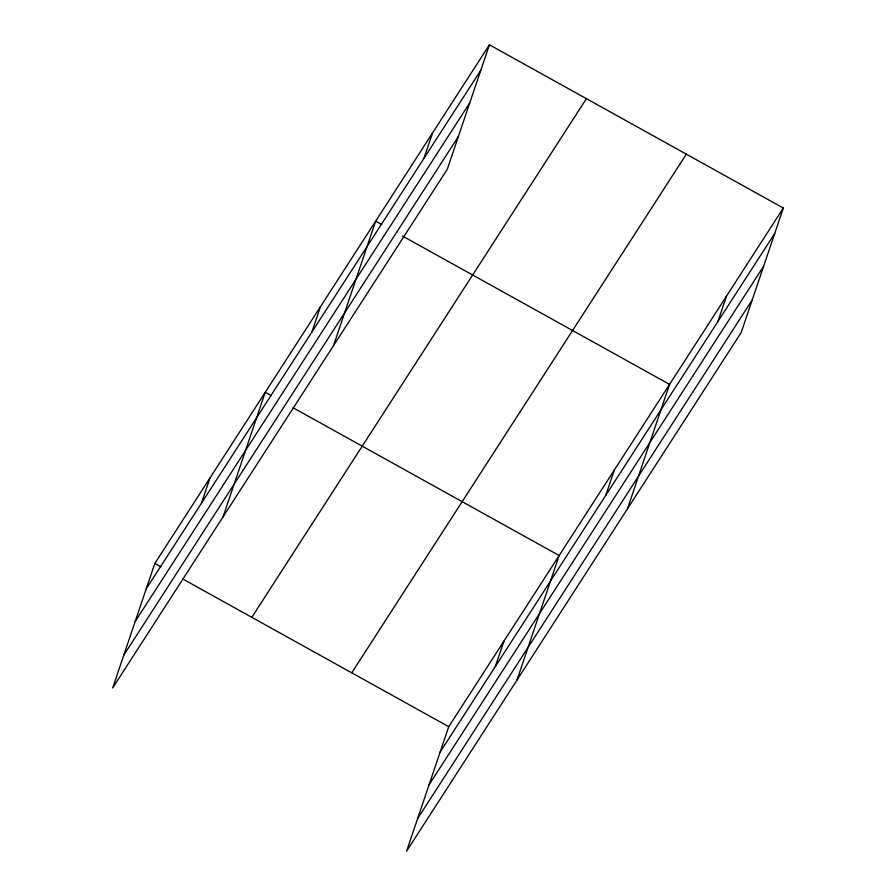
<?xml version="1.0" encoding="UTF-8"?>
<svg xmlns="http://www.w3.org/2000/svg" width="896" height="896" viewBox="0 0 896 896"><rect width="100%" height="100%" fill="white"/><g stroke="black" fill="none" stroke-linecap="round" stroke-linejoin="round"><path stroke-width="1.34" d="M489.418 44.8L154.818 563.45L112.672 687.96L447.272 169.31L489.418 44.8L783.328 208.04L741.182 332.55L406.582 851.2L448.728 726.69L783.328 208.04M201.421 503.283L210.022 477.87M223.082 516.802L265.227 392.291L271.298 395.662M311.842 332.136L320.443 306.712M333.502 345.654L375.648 221.144L381.707 224.504M423.931 158.39L432.533 132.966M495.331 666.523L503.944 641.11M517.003 680.053L559.149 555.531L293.115 407.781M605.752 495.376L614.354 469.963M627.424 508.894L669.57 384.384L402.326 235.95M717.842 321.63L726.454 296.206M146.205 588.862L480.816 70.213M135.139 621.566L469.739 102.917M123.738 655.256L458.338 136.606M251.81 617.31L586.41 98.672M351.736 672.818L686.336 154.168M440.126 752.102L774.726 233.464M429.061 784.806L763.661 266.157M417.659 818.496L752.259 299.858M154.818 563.45L160.877 566.81M182.694 578.928L448.728 726.69"/></g></svg>
